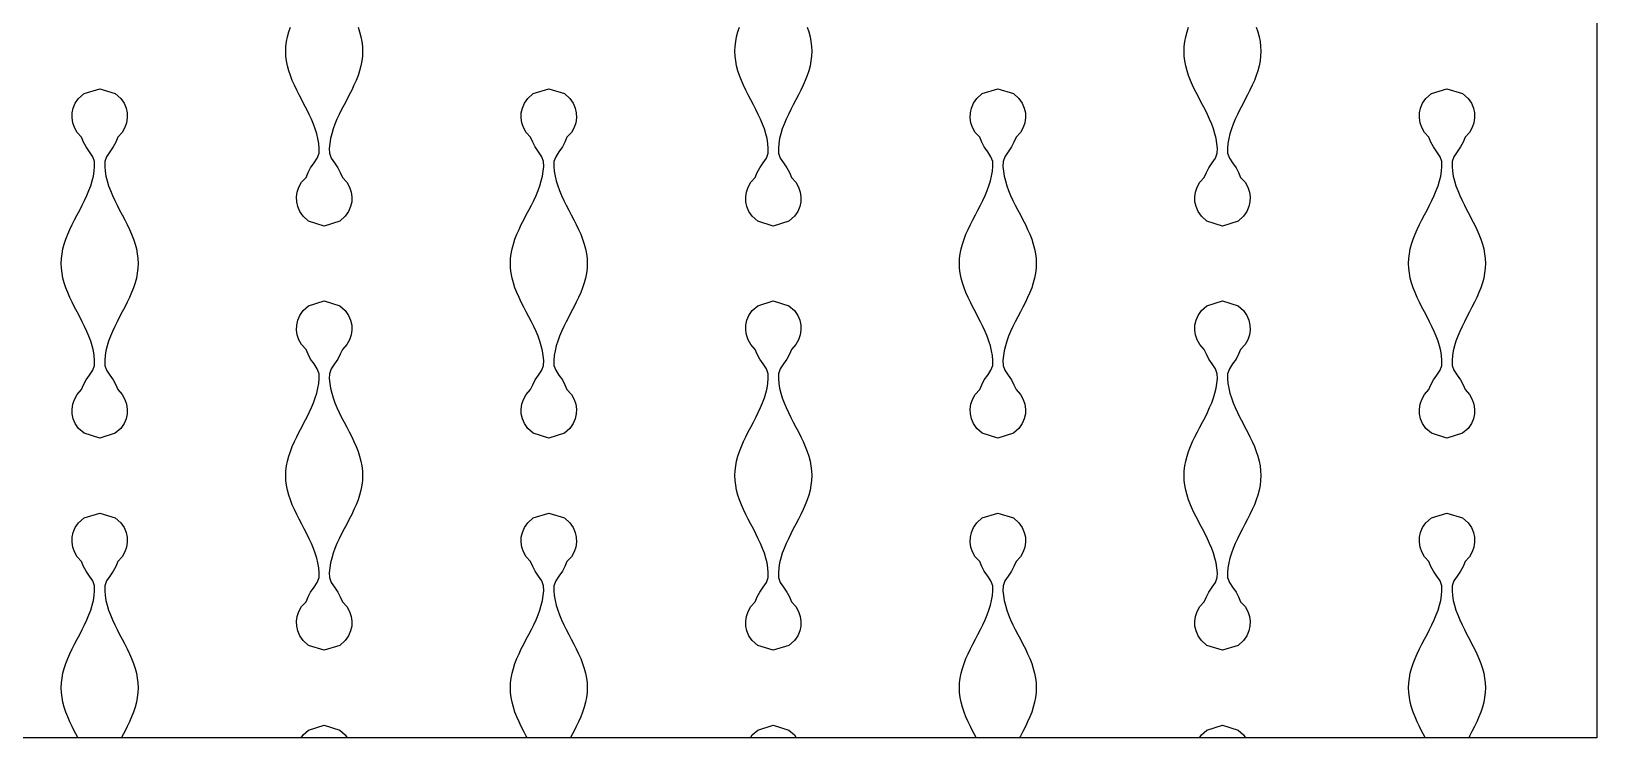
# Model space of a CAD drawing. Header units: millimetres. Extents: x 0 to 120, y 0 to 70.
# Drawn here: x 57.3 to 120, y 0 to 28.3 of the extents above; entities that cross this region are included whole.
import ezdxf

# ---------------------------------------------------------------- set-up
doc = ezdxf.new("R2010")
doc.units = ezdxf.units.MM
doc.layers.add('CUT', color=1, linetype='CONTINUOUS')

msp = doc.modelspace()

# ---------------------------------------------------------------- linework, layer by layer
at = {"layer": 'CUT'}
for points in [[(0, 70), (120, 70), (120, 0), (0, 0), (0, 70)], [(70.3546, 28.4722), (70.4192, 28.2778), (70.4711, 28.0833), (70.5091, 27.8889), (70.5322, 27.6944), (70.54, 27.5), (70.5322, 27.3056), (70.5091, 27.1111), (70.4711, 26.9167), (70.4192, 26.7222), (70.3546, 26.5278), (70.2787, 26.3333), (70.1933, 26.1389), (70.1004, 25.9444), (70.0022, 25.75), (69.9009, 25.5556), (69.7989, 25.3611), (69.6986, 25.1667), (69.6022, 24.9722), (69.512, 24.7778), (69.4302, 24.5833), (69.3586, 24.3889), (69.2988, 24.1944), (69.2523, 24), (69.2201, 23.8056), (69.203, 23.6111), (69.207, 23.4167), (69.2801, 23.2222), (69.4086, 23.0278), (69.5459, 22.8333), (69.6421, 22.6389), (69.7288, 22.4444), (69.9046, 22.25), (70.0148, 22.0556), (70.0797, 21.8611), (70.1073, 21.6667), (70.1004, 21.4722), (70.0582, 21.2778), (69.9764, 21.0833), (69.8433, 20.8889), (69.6272, 20.6944), (69, 20.5), (69, 20.5), (68.3728, 20.6944), (68.1567, 20.8889), (68.0236, 21.0833), (67.9418, 21.2778), (67.8996, 21.4722), (67.8927, 21.6667), (67.9203, 21.8611), (67.9852, 22.0556), (68.0954, 22.25), (68.2712, 22.4444), (68.3579, 22.6389), (68.4541, 22.8333), (68.5914, 23.0278), (68.7199, 23.2222), (68.793, 23.4167), (68.797, 23.6111), (68.7799, 23.8056), (68.7477, 24), (68.7012, 24.1944), (68.6414, 24.3889), (68.5698, 24.5833), (68.488, 24.7778), (68.3978, 24.9722), (68.3014, 25.1667), (68.2011, 25.3611), (68.0991, 25.5556), (67.9978, 25.75), (67.8996, 25.9444), (67.8067, 26.1389), (67.7213, 26.3333), (67.6454, 26.5278), (67.5808, 26.7222), (67.5289, 26.9167), (67.4909, 27.1111), (67.4678, 27.3056), (67.46, 27.5), (67.4678, 27.6944), (67.4909, 27.8889), (67.5289, 28.0833), (67.5808, 28.2778), (67.6454, 28.4722)], [(88.3546, 28.4722), (88.4192, 28.2778), (88.4711, 28.0833), (88.5091, 27.8889), (88.5322, 27.6944), (88.54, 27.5), (88.5322, 27.3056), (88.5091, 27.1111), (88.4711, 26.9167), (88.4192, 26.7222), (88.3546, 26.5278), (88.2787, 26.3333), (88.1933, 26.1389), (88.1004, 25.9444), (88.0022, 25.75), (87.9009, 25.5556), (87.7989, 25.3611), (87.6986, 25.1667), (87.6022, 24.9722), (87.512, 24.7778), (87.4302, 24.5833), (87.3586, 24.3889), (87.2988, 24.1944), (87.2523, 24), (87.2201, 23.8056), (87.203, 23.6111), (87.207, 23.4167), (87.2801, 23.2222), (87.4086, 23.0278), (87.5459, 22.8333), (87.6421, 22.6389), (87.7288, 22.4444), (87.9046, 22.25), (88.0148, 22.0556), (88.0797, 21.8611), (88.1073, 21.6667), (88.1004, 21.4722), (88.0582, 21.2778), (87.9764, 21.0833), (87.8433, 20.8889), (87.6272, 20.6944), (87, 20.5), (87, 20.5), (86.3728, 20.6944), (86.1567, 20.8889), (86.0236, 21.0833), (85.9418, 21.2778), (85.8996, 21.4722), (85.8927, 21.6667), (85.9203, 21.8611), (85.9852, 22.0556), (86.0954, 22.25), (86.2712, 22.4444), (86.3579, 22.6389), (86.4541, 22.8333), (86.5914, 23.0278), (86.7199, 23.2222), (86.793, 23.4167), (86.797, 23.6111), (86.7799, 23.8056), (86.7477, 24), (86.7012, 24.1944), (86.6414, 24.3889), (86.5698, 24.5833), (86.488, 24.7778), (86.3978, 24.9722), (86.3014, 25.1667), (86.2011, 25.3611), (86.0991, 25.5556), (85.9978, 25.75), (85.8996, 25.9444), (85.8067, 26.1389), (85.7213, 26.3333), (85.6454, 26.5278), (85.5808, 26.7222), (85.5289, 26.9167), (85.4909, 27.1111), (85.4678, 27.3056), (85.46, 27.5), (85.4678, 27.6944), (85.4909, 27.8889), (85.5289, 28.0833), (85.5808, 28.2778), (85.6454, 28.4722)], [(106.3546, 28.4722), (106.4192, 28.2778), (106.4711, 28.0833), (106.5091, 27.8889), (106.5322, 27.6944), (106.54, 27.5), (106.5322, 27.3056), (106.5091, 27.1111), (106.4711, 26.9167), (106.4192, 26.7222), (106.3546, 26.5278), (106.2787, 26.3333), (106.1933, 26.1389), (106.1004, 25.9444), (106.0022, 25.75), (105.9009, 25.5556), (105.7989, 25.3611), (105.6986, 25.1667), (105.6022, 24.9722), (105.512, 24.7778), (105.4302, 24.5833), (105.3586, 24.3889), (105.2988, 24.1944), (105.2523, 24), (105.2201, 23.8056), (105.203, 23.6111), (105.207, 23.4167), (105.2801, 23.2222), (105.4086, 23.0278), (105.5459, 22.8333), (105.6421, 22.6389), (105.7288, 22.4444), (105.9046, 22.25), (106.0148, 22.0556), (106.0797, 21.8611), (106.1073, 21.6667), (106.1004, 21.4722), (106.0582, 21.2778), (105.9764, 21.0833), (105.8433, 20.8889), (105.6272, 20.6944), (105, 20.5), (105, 20.5), (104.3728, 20.6944), (104.1567, 20.8889), (104.0236, 21.0833), (103.9418, 21.2778), (103.8996, 21.4722), (103.8927, 21.6667), (103.9203, 21.8611), (103.9852, 22.0556), (104.0954, 22.25), (104.2712, 22.4444), (104.3579, 22.6389), (104.4541, 22.8333), (104.5914, 23.0278), (104.7199, 23.2222), (104.793, 23.4167), (104.797, 23.6111), (104.7799, 23.8056), (104.7477, 24), (104.7012, 24.1944), (104.6414, 24.3889), (104.5698, 24.5833), (104.488, 24.7778), (104.3978, 24.9722), (104.3014, 25.1667), (104.2011, 25.3611), (104.0991, 25.5556), (103.9978, 25.75), (103.8996, 25.9444), (103.8067, 26.1389), (103.7213, 26.3333), (103.6454, 26.5278), (103.5808, 26.7222), (103.5289, 26.9167), (103.4909, 27.1111), (103.4678, 27.3056), (103.46, 27.5), (103.4678, 27.6944), (103.4909, 27.8889), (103.5289, 28.0833), (103.5808, 28.2778), (103.6454, 28.4722)], [(60, 26), (60.6272, 25.8056), (60.8433, 25.6111), (60.9764, 25.4167), (61.0582, 25.2222), (61.1004, 25.0278), (61.1073, 24.8333), (61.0797, 24.6389), (61.0148, 24.4444), (60.9046, 24.25), (60.7288, 24.0556), (60.6421, 23.8611), (60.5459, 23.6667), (60.4086, 23.4722), (60.2801, 23.2778), (60.207, 23.0833), (60.203, 22.8889), (60.2201, 22.6944), (60.2523, 22.5), (60.2988, 22.3056), (60.3586, 22.1111), (60.4302, 21.9167), (60.512, 21.7222), (60.6022, 21.5278), (60.6986, 21.3333), (60.7989, 21.1389), (60.9009, 20.9444), (61.0022, 20.75), (61.1004, 20.5556), (61.1933, 20.3611), (61.2787, 20.1667), (61.3546, 19.9722), (61.4192, 19.7778), (61.4711, 19.5833), (61.5091, 19.3889), (61.5322, 19.1944), (61.54, 19), (61.5322, 18.8056), (61.5091, 18.6111), (61.4711, 18.4167), (61.4192, 18.2222), (61.3546, 18.0278), (61.2787, 17.8333), (61.1933, 17.6389), (61.1004, 17.4444), (61.0022, 17.25), (60.9009, 17.0556), (60.7989, 16.8611), (60.6986, 16.6667), (60.6022, 16.4722), (60.512, 16.2778), (60.4302, 16.0833), (60.3586, 15.8889), (60.2988, 15.6944), (60.2523, 15.5), (60.2201, 15.3056), (60.203, 15.1111), (60.207, 14.9167), (60.2801, 14.7222), (60.4086, 14.5278), (60.5459, 14.3333), (60.6421, 14.1389), (60.7288, 13.9444), (60.9046, 13.75), (61.0148, 13.5556), (61.0797, 13.3611), (61.1073, 13.1667), (61.1004, 12.9722), (61.0582, 12.7778), (60.9764, 12.5833), (60.8433, 12.3889), (60.6272, 12.1944), (60, 12), (60, 12), (59.3728, 12.1944), (59.1567, 12.3889), (59.0236, 12.5833), (58.9418, 12.7778), (58.8996, 12.9722), (58.8927, 13.1667), (58.9203, 13.3611), (58.9852, 13.5556), (59.0954, 13.75), (59.2712, 13.9444), (59.3579, 14.1389), (59.4541, 14.3333), (59.5914, 14.5278), (59.7199, 14.7222), (59.793, 14.9167), (59.797, 15.1111), (59.7799, 15.3056), (59.7477, 15.5), (59.7012, 15.6944), (59.6414, 15.8889), (59.5698, 16.0833), (59.488, 16.2778), (59.3978, 16.4722), (59.3014, 16.6667), (59.2011, 16.8611), (59.0991, 17.0556), (58.9978, 17.25), (58.8996, 17.4444), (58.8067, 17.6389), (58.7213, 17.8333), (58.6454, 18.0278), (58.5808, 18.2222), (58.5289, 18.4167), (58.4909, 18.6111), (58.4678, 18.8056), (58.46, 19), (58.4678, 19.1944), (58.4909, 19.3889), (58.5289, 19.5833), (58.5808, 19.7778), (58.6454, 19.9722), (58.7213, 20.1667), (58.8067, 20.3611), (58.8996, 20.5556), (58.9978, 20.75), (59.0991, 20.9444), (59.2011, 21.1389), (59.3014, 21.3333), (59.3978, 21.5278), (59.488, 21.7222), (59.5698, 21.9167), (59.6414, 22.1111), (59.7012, 22.3056), (59.7477, 22.5), (59.7799, 22.6944), (59.797, 22.8889), (59.793, 23.0833), (59.7199, 23.2778), (59.5914, 23.4722), (59.4541, 23.6667), (59.3579, 23.8611), (59.2712, 24.0556), (59.0954, 24.25), (58.9852, 24.4444), (58.9203, 24.6389), (58.8927, 24.8333), (58.8996, 25.0278), (58.9418, 25.2222), (59.0236, 25.4167), (59.1567, 25.6111), (59.3728, 25.8056), (60, 26), (60, 26)], [(78, 26), (78.6272, 25.8056), (78.8433, 25.6111), (78.9764, 25.4167), (79.0582, 25.2222), (79.1004, 25.0278), (79.1073, 24.8333), (79.0797, 24.6389), (79.0148, 24.4444), (78.9046, 24.25), (78.7288, 24.0556), (78.6421, 23.8611), (78.5459, 23.6667), (78.4086, 23.4722), (78.2801, 23.2778), (78.207, 23.0833), (78.203, 22.8889), (78.2201, 22.6944), (78.2523, 22.5), (78.2988, 22.3056), (78.3586, 22.1111), (78.4302, 21.9167), (78.512, 21.7222), (78.6022, 21.5278), (78.6986, 21.3333), (78.7989, 21.1389), (78.9009, 20.9444), (79.0022, 20.75), (79.1004, 20.5556), (79.1933, 20.3611), (79.2787, 20.1667), (79.3546, 19.9722), (79.4192, 19.7778), (79.4711, 19.5833), (79.5091, 19.3889), (79.5322, 19.1944), (79.54, 19), (79.5322, 18.8056), (79.5091, 18.6111), (79.4711, 18.4167), (79.4192, 18.2222), (79.3546, 18.0278), (79.2787, 17.8333), (79.1933, 17.6389), (79.1004, 17.4444), (79.0022, 17.25), (78.9009, 17.0556), (78.7989, 16.8611), (78.6986, 16.6667), (78.6022, 16.4722), (78.512, 16.2778), (78.4302, 16.0833), (78.3586, 15.8889), (78.2988, 15.6944), (78.2523, 15.5), (78.2201, 15.3056), (78.203, 15.1111), (78.207, 14.9167), (78.2801, 14.7222), (78.4086, 14.5278), (78.5459, 14.3333), (78.6421, 14.1389), (78.7288, 13.9444), (78.9046, 13.75), (79.0148, 13.5556), (79.0797, 13.3611), (79.1073, 13.1667), (79.1004, 12.9722), (79.0582, 12.7778), (78.9764, 12.5833), (78.8433, 12.3889), (78.6272, 12.1944), (78, 12), (78, 12), (77.3728, 12.1944), (77.1567, 12.3889), (77.0236, 12.5833), (76.9418, 12.7778), (76.8996, 12.9722), (76.8927, 13.1667), (76.9203, 13.3611), (76.9852, 13.5556), (77.0954, 13.75), (77.2712, 13.9444), (77.3579, 14.1389), (77.4541, 14.3333), (77.5914, 14.5278), (77.7199, 14.7222), (77.793, 14.9167), (77.797, 15.1111), (77.7799, 15.3056), (77.7477, 15.5), (77.7012, 15.6944), (77.6414, 15.8889), (77.5698, 16.0833), (77.488, 16.2778), (77.3978, 16.4722), (77.3014, 16.6667), (77.2011, 16.8611), (77.0991, 17.0556), (76.9978, 17.25), (76.8996, 17.4444), (76.8067, 17.6389), (76.7213, 17.8333), (76.6454, 18.0278), (76.5808, 18.2222), (76.5289, 18.4167), (76.4909, 18.6111), (76.4678, 18.8056), (76.46, 19), (76.4678, 19.1944), (76.4909, 19.3889), (76.5289, 19.5833), (76.5808, 19.7778), (76.6454, 19.9722), (76.7213, 20.1667), (76.8067, 20.3611), (76.8996, 20.5556), (76.9978, 20.75), (77.0991, 20.9444), (77.2011, 21.1389), (77.3014, 21.3333), (77.3978, 21.5278), (77.488, 21.7222), (77.5698, 21.9167), (77.6414, 22.1111), (77.7012, 22.3056), (77.7477, 22.5), (77.7799, 22.6944), (77.797, 22.8889), (77.793, 23.0833), (77.7199, 23.2778), (77.5914, 23.4722), (77.4541, 23.6667), (77.3579, 23.8611), (77.2712, 24.0556), (77.0954, 24.25), (76.9852, 24.4444), (76.9203, 24.6389), (76.8927, 24.8333), (76.8996, 25.0278), (76.9418, 25.2222), (77.0236, 25.4167), (77.1567, 25.6111), (77.3728, 25.8056), (78, 26), (78, 26)], [(96, 26), (96.6272, 25.8056), (96.8433, 25.6111), (96.9764, 25.4167), (97.0582, 25.2222), (97.1004, 25.0278), (97.1073, 24.8333), (97.0797, 24.6389), (97.0148, 24.4444), (96.9046, 24.25), (96.7288, 24.0556), (96.6421, 23.8611), (96.5459, 23.6667), (96.4086, 23.4722), (96.2801, 23.2778), (96.207, 23.0833), (96.203, 22.8889), (96.2201, 22.6944), (96.2523, 22.5), (96.2988, 22.3056), (96.3586, 22.1111), (96.4302, 21.9167), (96.512, 21.7222), (96.6022, 21.5278), (96.6986, 21.3333), (96.7989, 21.1389), (96.9009, 20.9444), (97.0022, 20.75), (97.1004, 20.5556), (97.1933, 20.3611), (97.2787, 20.1667), (97.3546, 19.9722), (97.4192, 19.7778), (97.4711, 19.5833), (97.5091, 19.3889), (97.5322, 19.1944), (97.54, 19), (97.5322, 18.8056), (97.5091, 18.6111), (97.4711, 18.4167), (97.4192, 18.2222), (97.3546, 18.0278), (97.2787, 17.8333), (97.1933, 17.6389), (97.1004, 17.4444), (97.0022, 17.25), (96.9009, 17.0556), (96.7989, 16.8611), (96.6986, 16.6667), (96.6022, 16.4722), (96.512, 16.2778), (96.4302, 16.0833), (96.3586, 15.8889), (96.2988, 15.6944), (96.2523, 15.5), (96.2201, 15.3056), (96.203, 15.1111), (96.207, 14.9167), (96.2801, 14.7222), (96.4086, 14.5278), (96.5459, 14.3333), (96.6421, 14.1389), (96.7288, 13.9444), (96.9046, 13.75), (97.0148, 13.5556), (97.0797, 13.3611), (97.1073, 13.1667), (97.1004, 12.9722), (97.0582, 12.7778), (96.9764, 12.5833), (96.8433, 12.3889), (96.6272, 12.1944), (96, 12), (96, 12), (95.3728, 12.1944), (95.1567, 12.3889), (95.0236, 12.5833), (94.9418, 12.7778), (94.8996, 12.9722), (94.8927, 13.1667), (94.9203, 13.3611), (94.9852, 13.5556), (95.0954, 13.75), (95.2712, 13.9444), (95.3579, 14.1389), (95.4541, 14.3333), (95.5914, 14.5278), (95.7199, 14.7222), (95.793, 14.9167), (95.797, 15.1111), (95.7799, 15.3056), (95.7477, 15.5), (95.7012, 15.6944), (95.6414, 15.8889), (95.5698, 16.0833), (95.488, 16.2778), (95.3978, 16.4722), (95.3014, 16.6667), (95.2011, 16.8611), (95.0991, 17.0556), (94.9978, 17.25), (94.8996, 17.4444), (94.8067, 17.6389), (94.7213, 17.8333), (94.6454, 18.0278), (94.5808, 18.2222), (94.5289, 18.4167), (94.4909, 18.6111), (94.4678, 18.8056), (94.46, 19), (94.4678, 19.1944), (94.4909, 19.3889), (94.5289, 19.5833), (94.5808, 19.7778), (94.6454, 19.9722), (94.7213, 20.1667), (94.8067, 20.3611), (94.8996, 20.5556), (94.9978, 20.75), (95.0991, 20.9444), (95.2011, 21.1389), (95.3014, 21.3333), (95.3978, 21.5278), (95.488, 21.7222), (95.5698, 21.9167), (95.6414, 22.1111), (95.7012, 22.3056), (95.7477, 22.5), (95.7799, 22.6944), (95.797, 22.8889), (95.793, 23.0833), (95.7199, 23.2778), (95.5914, 23.4722), (95.4541, 23.6667), (95.3579, 23.8611), (95.2712, 24.0556), (95.0954, 24.25), (94.9852, 24.4444), (94.9203, 24.6389), (94.8927, 24.8333), (94.8996, 25.0278), (94.9418, 25.2222), (95.0236, 25.4167), (95.1567, 25.6111), (95.3728, 25.8056), (96, 26), (96, 26)], [(114, 26), (114.6272, 25.8056), (114.8433, 25.6111), (114.9764, 25.4167), (115.0582, 25.2222), (115.1004, 25.0278), (115.1073, 24.8333), (115.0797, 24.6389), (115.0148, 24.4444), (114.9046, 24.25), (114.7288, 24.0556), (114.6421, 23.8611), (114.5459, 23.6667), (114.4086, 23.4722), (114.2801, 23.2778), (114.207, 23.0833), (114.203, 22.8889), (114.2201, 22.6944), (114.2523, 22.5), (114.2988, 22.3056), (114.3586, 22.1111), (114.4302, 21.9167), (114.512, 21.7222), (114.6022, 21.5278), (114.6986, 21.3333), (114.7989, 21.1389), (114.9009, 20.9444), (115.0022, 20.75), (115.1004, 20.5556), (115.1933, 20.3611), (115.2787, 20.1667), (115.3546, 19.9722), (115.4192, 19.7778), (115.4711, 19.5833), (115.5091, 19.3889), (115.5322, 19.1944), (115.54, 19), (115.5322, 18.8056), (115.5091, 18.6111), (115.4711, 18.4167), (115.4192, 18.2222), (115.3546, 18.0278), (115.2787, 17.8333), (115.1933, 17.6389), (115.1004, 17.4444), (115.0022, 17.25), (114.9009, 17.0556), (114.7989, 16.8611), (114.6986, 16.6667), (114.6022, 16.4722), (114.512, 16.2778), (114.4302, 16.0833), (114.3586, 15.8889), (114.2988, 15.6944), (114.2523, 15.5), (114.2201, 15.3056), (114.203, 15.1111), (114.207, 14.9167), (114.2801, 14.7222), (114.4086, 14.5278), (114.5459, 14.3333), (114.6421, 14.1389), (114.7288, 13.9444), (114.9046, 13.75), (115.0148, 13.5556), (115.0797, 13.3611), (115.1073, 13.1667), (115.1004, 12.9722), (115.0582, 12.7778), (114.9764, 12.5833), (114.8433, 12.3889), (114.6272, 12.1944), (114, 12), (114, 12), (113.3728, 12.1944), (113.1567, 12.3889), (113.0236, 12.5833), (112.9418, 12.7778), (112.8996, 12.9722), (112.8927, 13.1667), (112.9203, 13.3611), (112.9852, 13.5556), (113.0954, 13.75), (113.2712, 13.9444), (113.3579, 14.1389), (113.4541, 14.3333), (113.5914, 14.5278), (113.7199, 14.7222), (113.793, 14.9167), (113.797, 15.1111), (113.7799, 15.3056), (113.7477, 15.5), (113.7012, 15.6944), (113.6414, 15.8889), (113.5698, 16.0833), (113.488, 16.2778), (113.3978, 16.4722), (113.3014, 16.6667), (113.2011, 16.8611), (113.0991, 17.0556), (112.9978, 17.25), (112.8996, 17.4444), (112.8067, 17.6389), (112.7213, 17.8333), (112.6454, 18.0278), (112.5808, 18.2222), (112.5289, 18.4167), (112.4909, 18.6111), (112.4678, 18.8056), (112.46, 19), (112.4678, 19.1944), (112.4909, 19.3889), (112.5289, 19.5833), (112.5808, 19.7778), (112.6454, 19.9722), (112.7213, 20.1667), (112.8067, 20.3611), (112.8996, 20.5556), (112.9978, 20.75), (113.0991, 20.9444), (113.2011, 21.1389), (113.3014, 21.3333), (113.3978, 21.5278), (113.488, 21.7222), (113.5698, 21.9167), (113.6414, 22.1111), (113.7012, 22.3056), (113.7477, 22.5), (113.7799, 22.6944), (113.797, 22.8889), (113.793, 23.0833), (113.7199, 23.2778), (113.5914, 23.4722), (113.4541, 23.6667), (113.3579, 23.8611), (113.2712, 24.0556), (113.0954, 24.25), (112.9852, 24.4444), (112.9203, 24.6389), (112.8927, 24.8333), (112.8996, 25.0278), (112.9418, 25.2222), (113.0236, 25.4167), (113.1567, 25.6111), (113.3728, 25.8056), (114, 26), (114, 26)], [(69, 17.5), (69.6272, 17.3056), (69.8433, 17.1111), (69.9764, 16.9167), (70.0582, 16.7222), (70.1004, 16.5278), (70.1073, 16.3333), (70.0797, 16.1389), (70.0148, 15.9444), (69.9046, 15.75), (69.7288, 15.5556), (69.6421, 15.3611), (69.5459, 15.1667), (69.4086, 14.9722), (69.2801, 14.7778), (69.207, 14.5833), (69.203, 14.3889), (69.2201, 14.1944), (69.2523, 14), (69.2988, 13.8056), (69.3586, 13.6111), (69.4302, 13.4167), (69.512, 13.2222), (69.6022, 13.0278), (69.6986, 12.8333), (69.7989, 12.6389), (69.9009, 12.4444), (70.0022, 12.25), (70.1004, 12.0556), (70.1933, 11.8611), (70.2787, 11.6667), (70.3546, 11.4722), (70.4192, 11.2778), (70.4711, 11.0833), (70.5091, 10.8889), (70.5322, 10.6944), (70.54, 10.5), (70.5322, 10.3056), (70.5091, 10.1111), (70.4711, 9.9167), (70.4192, 9.7222), (70.3546, 9.5278), (70.2787, 9.3333), (70.1933, 9.1389), (70.1004, 8.9444), (70.0022, 8.75), (69.9009, 8.5556), (69.7989, 8.3611), (69.6986, 8.1667), (69.6022, 7.9722), (69.512, 7.7778), (69.4302, 7.5833), (69.3586, 7.3889), (69.2988, 7.1944), (69.2523, 7), (69.2201, 6.8056), (69.203, 6.6111), (69.207, 6.4167), (69.2801, 6.2222), (69.4086, 6.0278), (69.5459, 5.8333), (69.6421, 5.6389), (69.7288, 5.4444), (69.9046, 5.25), (70.0148, 5.0556), (70.0797, 4.8611), (70.1073, 4.6667), (70.1004, 4.4722), (70.0582, 4.2778), (69.9764, 4.0833), (69.8433, 3.8889), (69.6272, 3.6944), (69, 3.5), (69, 3.5), (68.3728, 3.6944), (68.1567, 3.8889), (68.0236, 4.0833), (67.9418, 4.2778), (67.8996, 4.4722), (67.8927, 4.6667), (67.9203, 4.8611), (67.9852, 5.0556), (68.0954, 5.25), (68.2712, 5.4444), (68.3579, 5.6389), (68.4541, 5.8333), (68.5914, 6.0278), (68.7199, 6.2222), (68.793, 6.4167), (68.797, 6.6111), (68.7799, 6.8056), (68.7477, 7), (68.7012, 7.1944), (68.6414, 7.3889), (68.5698, 7.5833), (68.488, 7.7778), (68.3978, 7.9722), (68.3014, 8.1667), (68.2011, 8.3611), (68.0991, 8.5556), (67.9978, 8.75), (67.8996, 8.9444), (67.8067, 9.1389), (67.7213, 9.3333), (67.6454, 9.5278), (67.5808, 9.7222), (67.5289, 9.9167), (67.4909, 10.1111), (67.4678, 10.3056), (67.46, 10.5), (67.4678, 10.6944), (67.4909, 10.8889), (67.5289, 11.0833), (67.5808, 11.2778), (67.6454, 11.4722), (67.7213, 11.6667), (67.8067, 11.8611), (67.8996, 12.0556), (67.9978, 12.25), (68.0991, 12.4444), (68.2011, 12.6389), (68.3014, 12.8333), (68.3978, 13.0278), (68.488, 13.2222), (68.5698, 13.4167), (68.6414, 13.6111), (68.7012, 13.8056), (68.7477, 14), (68.7799, 14.1944), (68.797, 14.3889), (68.793, 14.5833), (68.7199, 14.7778), (68.5914, 14.9722), (68.4541, 15.1667), (68.3579, 15.3611), (68.2712, 15.5556), (68.0954, 15.75), (67.9852, 15.9444), (67.9203, 16.1389), (67.8927, 16.3333), (67.8996, 16.5278), (67.9418, 16.7222), (68.0236, 16.9167), (68.1567, 17.1111), (68.3728, 17.3056), (69, 17.5), (69, 17.5)], [(87, 17.5), (87.6272, 17.3056), (87.8433, 17.1111), (87.9764, 16.9167), (88.0582, 16.7222), (88.1004, 16.5278), (88.1073, 16.3333), (88.0797, 16.1389), (88.0148, 15.9444), (87.9046, 15.75), (87.7288, 15.5556), (87.6421, 15.3611), (87.5459, 15.1667), (87.4086, 14.9722), (87.2801, 14.7778), (87.207, 14.5833), (87.203, 14.3889), (87.2201, 14.1944), (87.2523, 14), (87.2988, 13.8056), (87.3586, 13.6111), (87.4302, 13.4167), (87.512, 13.2222), (87.6022, 13.0278), (87.6986, 12.8333), (87.7989, 12.6389), (87.9009, 12.4444), (88.0022, 12.25), (88.1004, 12.0556), (88.1933, 11.8611), (88.2787, 11.6667), (88.3546, 11.4722), (88.4192, 11.2778), (88.4711, 11.0833), (88.5091, 10.8889), (88.5322, 10.6944), (88.54, 10.5), (88.5322, 10.3056), (88.5091, 10.1111), (88.4711, 9.9167), (88.4192, 9.7222), (88.3546, 9.5278), (88.2787, 9.3333), (88.1933, 9.1389), (88.1004, 8.9444), (88.0022, 8.75), (87.9009, 8.5556), (87.7989, 8.3611), (87.6986, 8.1667), (87.6022, 7.9722), (87.512, 7.7778), (87.4302, 7.5833), (87.3586, 7.3889), (87.2988, 7.1944), (87.2523, 7), (87.2201, 6.8056), (87.203, 6.6111), (87.207, 6.4167), (87.2801, 6.2222), (87.4086, 6.0278), (87.5459, 5.8333), (87.6421, 5.6389), (87.7288, 5.4444), (87.9046, 5.25), (88.0148, 5.0556), (88.0797, 4.8611), (88.1073, 4.6667), (88.1004, 4.4722), (88.0582, 4.2778), (87.9764, 4.0833), (87.8433, 3.8889), (87.6272, 3.6944), (87, 3.5), (87, 3.5), (86.3728, 3.6944), (86.1567, 3.8889), (86.0236, 4.0833), (85.9418, 4.2778), (85.8996, 4.4722), (85.8927, 4.6667), (85.9203, 4.8611), (85.9852, 5.0556), (86.0954, 5.25), (86.2712, 5.4444), (86.3579, 5.6389), (86.4541, 5.8333), (86.5914, 6.0278), (86.7199, 6.2222), (86.793, 6.4167), (86.797, 6.6111), (86.7799, 6.8056), (86.7477, 7), (86.7012, 7.1944), (86.6414, 7.3889), (86.5698, 7.5833), (86.488, 7.7778), (86.3978, 7.9722), (86.3014, 8.1667), (86.2011, 8.3611), (86.0991, 8.5556), (85.9978, 8.75), (85.8996, 8.9444), (85.8067, 9.1389), (85.7213, 9.3333), (85.6454, 9.5278), (85.5808, 9.7222), (85.5289, 9.9167), (85.4909, 10.1111), (85.4678, 10.3056), (85.46, 10.5), (85.4678, 10.6944), (85.4909, 10.8889), (85.5289, 11.0833), (85.5808, 11.2778), (85.6454, 11.4722), (85.7213, 11.6667), (85.8067, 11.8611), (85.8996, 12.0556), (85.9978, 12.25), (86.0991, 12.4444), (86.2011, 12.6389), (86.3014, 12.8333), (86.3978, 13.0278), (86.488, 13.2222), (86.5698, 13.4167), (86.6414, 13.6111), (86.7012, 13.8056), (86.7477, 14), (86.7799, 14.1944), (86.797, 14.3889), (86.793, 14.5833), (86.7199, 14.7778), (86.5914, 14.9722), (86.4541, 15.1667), (86.3579, 15.3611), (86.2712, 15.5556), (86.0954, 15.75), (85.9852, 15.9444), (85.9203, 16.1389), (85.8927, 16.3333), (85.8996, 16.5278), (85.9418, 16.7222), (86.0236, 16.9167), (86.1567, 17.1111), (86.3728, 17.3056), (87, 17.5), (87, 17.5)], [(105, 17.5), (105.6272, 17.3056), (105.8433, 17.1111), (105.9764, 16.9167), (106.0582, 16.7222), (106.1004, 16.5278), (106.1073, 16.3333), (106.0797, 16.1389), (106.0148, 15.9444), (105.9046, 15.75), (105.7288, 15.5556), (105.6421, 15.3611), (105.5459, 15.1667), (105.4086, 14.9722), (105.2801, 14.7778), (105.207, 14.5833), (105.203, 14.3889), (105.2201, 14.1944), (105.2523, 14), (105.2988, 13.8056), (105.3586, 13.6111), (105.4302, 13.4167), (105.512, 13.2222), (105.6022, 13.0278), (105.6986, 12.8333), (105.7989, 12.6389), (105.9009, 12.4444), (106.0022, 12.25), (106.1004, 12.0556), (106.1933, 11.8611), (106.2787, 11.6667), (106.3546, 11.4722), (106.4192, 11.2778), (106.4711, 11.0833), (106.5091, 10.8889), (106.5322, 10.6944), (106.54, 10.5), (106.5322, 10.3056), (106.5091, 10.1111), (106.4711, 9.9167), (106.4192, 9.7222), (106.3546, 9.5278), (106.2787, 9.3333), (106.1933, 9.1389), (106.1004, 8.9444), (106.0022, 8.75), (105.9009, 8.5556), (105.7989, 8.3611), (105.6986, 8.1667), (105.6022, 7.9722), (105.512, 7.7778), (105.4302, 7.5833), (105.3586, 7.3889), (105.2988, 7.1944), (105.2523, 7), (105.2201, 6.8056), (105.203, 6.6111), (105.207, 6.4167), (105.2801, 6.2222), (105.4086, 6.0278), (105.5459, 5.8333), (105.6421, 5.6389), (105.7288, 5.4444), (105.9046, 5.25), (106.0148, 5.0556), (106.0797, 4.8611), (106.1073, 4.6667), (106.1004, 4.4722), (106.0582, 4.2778), (105.9764, 4.0833), (105.8433, 3.8889), (105.6272, 3.6944), (105, 3.5), (105, 3.5), (104.3728, 3.6944), (104.1567, 3.8889), (104.0236, 4.0833), (103.9418, 4.2778), (103.8996, 4.4722), (103.8927, 4.6667), (103.9203, 4.8611), (103.9852, 5.0556), (104.0954, 5.25), (104.2712, 5.4444), (104.3579, 5.6389), (104.4541, 5.8333), (104.5914, 6.0278), (104.7199, 6.2222), (104.793, 6.4167), (104.797, 6.6111), (104.7799, 6.8056), (104.7477, 7), (104.7012, 7.1944), (104.6414, 7.3889), (104.5698, 7.5833), (104.488, 7.7778), (104.3978, 7.9722), (104.3014, 8.1667), (104.2011, 8.3611), (104.0991, 8.5556), (103.9978, 8.75), (103.8996, 8.9444), (103.8067, 9.1389), (103.7213, 9.3333), (103.6454, 9.5278), (103.5808, 9.7222), (103.5289, 9.9167), (103.4909, 10.1111), (103.4678, 10.3056), (103.46, 10.5), (103.4678, 10.6944), (103.4909, 10.8889), (103.5289, 11.0833), (103.5808, 11.2778), (103.6454, 11.4722), (103.7213, 11.6667), (103.8067, 11.8611), (103.8996, 12.0556), (103.9978, 12.25), (104.0991, 12.4444), (104.2011, 12.6389), (104.3014, 12.8333), (104.3978, 13.0278), (104.488, 13.2222), (104.5698, 13.4167), (104.6414, 13.6111), (104.7012, 13.8056), (104.7477, 14), (104.7799, 14.1944), (104.797, 14.3889), (104.793, 14.5833), (104.7199, 14.7778), (104.5914, 14.9722), (104.4541, 15.1667), (104.3579, 15.3611), (104.2712, 15.5556), (104.0954, 15.75), (103.9852, 15.9444), (103.9203, 16.1389), (103.8927, 16.3333), (103.8996, 16.5278), (103.9418, 16.7222), (104.0236, 16.9167), (104.1567, 17.1111), (104.3728, 17.3056), (105, 17.5), (105, 17.5)], [(59.1282, 0), (59.0991, 0.0556), (58.9978, 0.25), (58.8996, 0.4444), (58.8067, 0.6389), (58.7213, 0.8333), (58.6454, 1.0278), (58.5808, 1.2222), (58.5289, 1.4167), (58.4909, 1.6111), (58.4678, 1.8056), (58.46, 2), (58.4678, 2.1944), (58.4909, 2.3889), (58.5289, 2.5833), (58.5808, 2.7778), (58.6454, 2.9722), (58.7213, 3.1667), (58.8067, 3.3611), (58.8996, 3.5556), (58.9978, 3.75), (59.0991, 3.9444), (59.2011, 4.1389), (59.3014, 4.3333), (59.3978, 4.5278), (59.488, 4.7222), (59.5698, 4.9167), (59.6414, 5.1111), (59.7012, 5.3056), (59.7477, 5.5), (59.7799, 5.6944), (59.797, 5.8889), (59.793, 6.0833), (59.7199, 6.2778), (59.5914, 6.4722), (59.4541, 6.6667), (59.3579, 6.8611), (59.2712, 7.0556), (59.0954, 7.25), (58.9852, 7.4444), (58.9203, 7.6389), (58.8927, 7.8333), (58.8996, 8.0278), (58.9418, 8.2222), (59.0236, 8.4167), (59.1567, 8.6111), (59.3728, 8.8056), (60, 9), (60, 9)], [(60, 9), (60.6272, 8.8056), (60.8433, 8.6111), (60.9764, 8.4167), (61.0582, 8.2222), (61.1004, 8.0278), (61.1073, 7.8333), (61.0797, 7.6389), (61.0148, 7.4444), (60.9046, 7.25), (60.7288, 7.0556), (60.6421, 6.8611), (60.5459, 6.6667), (60.4086, 6.4722), (60.2801, 6.2778), (60.207, 6.0833), (60.203, 5.8889), (60.2201, 5.6944), (60.2523, 5.5), (60.2988, 5.3056), (60.3586, 5.1111), (60.4302, 4.9167), (60.512, 4.7222), (60.6022, 4.5278), (60.6986, 4.3333), (60.7989, 4.1389), (60.9009, 3.9444), (61.0022, 3.75), (61.1004, 3.5556), (61.1933, 3.3611), (61.2787, 3.1667), (61.3546, 2.9722), (61.4192, 2.7778), (61.4711, 2.5833), (61.5091, 2.3889), (61.5322, 2.1944), (61.54, 2), (61.5322, 1.8056), (61.5091, 1.6111), (61.4711, 1.4167), (61.4192, 1.2222), (61.3546, 1.0278), (61.2787, 0.8333), (61.1933, 0.6389), (61.1004, 0.4444), (61.0022, 0.25), (60.9009, 0.0556), (60.8718, 0)], [(77.1282, 0), (77.0991, 0.0556), (76.9978, 0.25), (76.8996, 0.4444), (76.8067, 0.6389), (76.7213, 0.8333), (76.6454, 1.0278), (76.5808, 1.2222), (76.5289, 1.4167), (76.4909, 1.6111), (76.4678, 1.8056), (76.46, 2), (76.4678, 2.1944), (76.4909, 2.3889), (76.5289, 2.5833), (76.5808, 2.7778), (76.6454, 2.9722), (76.7213, 3.1667), (76.8067, 3.3611), (76.8996, 3.5556), (76.9978, 3.75), (77.0991, 3.9444), (77.2011, 4.1389), (77.3014, 4.3333), (77.3978, 4.5278), (77.488, 4.7222), (77.5698, 4.9167), (77.6414, 5.1111), (77.7012, 5.3056), (77.7477, 5.5), (77.7799, 5.6944), (77.797, 5.8889), (77.793, 6.0833), (77.7199, 6.2778), (77.5914, 6.4722), (77.4541, 6.6667), (77.3579, 6.8611), (77.2712, 7.0556), (77.0954, 7.25), (76.9852, 7.4444), (76.9203, 7.6389), (76.8927, 7.8333), (76.8996, 8.0278), (76.9418, 8.2222), (77.0236, 8.4167), (77.1567, 8.6111), (77.3728, 8.8056), (78, 9), (78, 9)], [(78, 9), (78.6272, 8.8056), (78.8433, 8.6111), (78.9764, 8.4167), (79.0582, 8.2222), (79.1004, 8.0278), (79.1073, 7.8333), (79.0797, 7.6389), (79.0148, 7.4444), (78.9046, 7.25), (78.7288, 7.0556), (78.6421, 6.8611), (78.5459, 6.6667), (78.4086, 6.4722), (78.2801, 6.2778), (78.207, 6.0833), (78.203, 5.8889), (78.2201, 5.6944), (78.2523, 5.5), (78.2988, 5.3056), (78.3586, 5.1111), (78.4302, 4.9167), (78.512, 4.7222), (78.6022, 4.5278), (78.6986, 4.3333), (78.7989, 4.1389), (78.9009, 3.9444), (79.0022, 3.75), (79.1004, 3.5556), (79.1933, 3.3611), (79.2787, 3.1667), (79.3546, 2.9722), (79.4192, 2.7778), (79.4711, 2.5833), (79.5091, 2.3889), (79.5322, 2.1944), (79.54, 2), (79.5322, 1.8056), (79.5091, 1.6111), (79.4711, 1.4167), (79.4192, 1.2222), (79.3546, 1.0278), (79.2787, 0.8333), (79.1933, 0.6389), (79.1004, 0.4444), (79.0022, 0.25), (78.9009, 0.0556), (78.8718, 0)], [(95.1282, 0), (95.0991, 0.0556), (94.9978, 0.25), (94.8996, 0.4444), (94.8067, 0.6389), (94.7213, 0.8333), (94.6454, 1.0278), (94.5808, 1.2222), (94.5289, 1.4167), (94.4909, 1.6111), (94.4678, 1.8056), (94.46, 2), (94.4678, 2.1944), (94.4909, 2.3889), (94.5289, 2.5833), (94.5808, 2.7778), (94.6454, 2.9722), (94.7213, 3.1667), (94.8067, 3.3611), (94.8996, 3.5556), (94.9978, 3.75), (95.0991, 3.9444), (95.2011, 4.1389), (95.3014, 4.3333), (95.3978, 4.5278), (95.488, 4.7222), (95.5698, 4.9167), (95.6414, 5.1111), (95.7012, 5.3056), (95.7477, 5.5), (95.7799, 5.6944), (95.797, 5.8889), (95.793, 6.0833), (95.7199, 6.2778), (95.5914, 6.4722), (95.4541, 6.6667), (95.3579, 6.8611), (95.2712, 7.0556), (95.0954, 7.25), (94.9852, 7.4444), (94.9203, 7.6389), (94.8927, 7.8333), (94.8996, 8.0278), (94.9418, 8.2222), (95.0236, 8.4167), (95.1567, 8.6111), (95.3728, 8.8056), (96, 9), (96, 9)], [(96, 9), (96.6272, 8.8056), (96.8433, 8.6111), (96.9764, 8.4167), (97.0582, 8.2222), (97.1004, 8.0278), (97.1073, 7.8333), (97.0797, 7.6389), (97.0148, 7.4444), (96.9046, 7.25), (96.7288, 7.0556), (96.6421, 6.8611), (96.5459, 6.6667), (96.4086, 6.4722), (96.2801, 6.2778), (96.207, 6.0833), (96.203, 5.8889), (96.2201, 5.6944), (96.2523, 5.5), (96.2988, 5.3056), (96.3586, 5.1111), (96.4302, 4.9167), (96.512, 4.7222), (96.6022, 4.5278), (96.6986, 4.3333), (96.7989, 4.1389), (96.9009, 3.9444), (97.0022, 3.75), (97.1004, 3.5556), (97.1933, 3.3611), (97.2787, 3.1667), (97.3546, 2.9722), (97.4192, 2.7778), (97.4711, 2.5833), (97.5091, 2.3889), (97.5322, 2.1944), (97.54, 2), (97.5322, 1.8056), (97.5091, 1.6111), (97.4711, 1.4167), (97.4192, 1.2222), (97.3546, 1.0278), (97.2787, 0.8333), (97.1933, 0.6389), (97.1004, 0.4444), (97.0022, 0.25), (96.9009, 0.0556), (96.8718, 0)], [(113.1282, 0), (113.0991, 0.0556), (112.9978, 0.25), (112.8996, 0.4444), (112.8067, 0.6389), (112.7213, 0.8333), (112.6454, 1.0278), (112.5808, 1.2222), (112.5289, 1.4167), (112.4909, 1.6111), (112.4678, 1.8056), (112.46, 2), (112.4678, 2.1944), (112.4909, 2.3889), (112.5289, 2.5833), (112.5808, 2.7778), (112.6454, 2.9722), (112.7213, 3.1667), (112.8067, 3.3611), (112.8996, 3.5556), (112.9978, 3.75), (113.0991, 3.9444), (113.2011, 4.1389), (113.3014, 4.3333), (113.3978, 4.5278), (113.488, 4.7222), (113.5698, 4.9167), (113.6414, 5.1111), (113.7012, 5.3056), (113.7477, 5.5), (113.7799, 5.6944), (113.797, 5.8889), (113.793, 6.0833), (113.7199, 6.2778), (113.5914, 6.4722), (113.4541, 6.6667), (113.3579, 6.8611), (113.2712, 7.0556), (113.0954, 7.25), (112.9852, 7.4444), (112.9203, 7.6389), (112.8927, 7.8333), (112.8996, 8.0278), (112.9418, 8.2222), (113.0236, 8.4167), (113.1567, 8.6111), (113.3728, 8.8056), (114, 9), (114, 9)], [(114, 9), (114.6272, 8.8056), (114.8433, 8.6111), (114.9764, 8.4167), (115.0582, 8.2222), (115.1004, 8.0278), (115.1073, 7.8333), (115.0797, 7.6389), (115.0148, 7.4444), (114.9046, 7.25), (114.7288, 7.0556), (114.6421, 6.8611), (114.5459, 6.6667), (114.4086, 6.4722), (114.2801, 6.2778), (114.207, 6.0833), (114.203, 5.8889), (114.2201, 5.6944), (114.2523, 5.5), (114.2988, 5.3056), (114.3586, 5.1111), (114.4302, 4.9167), (114.512, 4.7222), (114.6022, 4.5278), (114.6986, 4.3333), (114.7989, 4.1389), (114.9009, 3.9444), (115.0022, 3.75), (115.1004, 3.5556), (115.1933, 3.3611), (115.2787, 3.1667), (115.3546, 2.9722), (115.4192, 2.7778), (115.4711, 2.5833), (115.5091, 2.3889), (115.5322, 2.1944), (115.54, 2), (115.5322, 1.8056), (115.5091, 1.6111), (115.4711, 1.4167), (115.4192, 1.2222), (115.3546, 1.0278), (115.2787, 0.8333), (115.1933, 0.6389), (115.1004, 0.4444), (115.0022, 0.25), (114.9009, 0.0556), (114.8718, 0)], [(68.0807, 0), (68.1567, 0.1111), (68.3728, 0.3056), (69, 0.5), (69, 0.5)], [(69, 0.5), (69.6272, 0.3056), (69.8433, 0.1111), (69.9193, 0)], [(86.0807, 0), (86.1567, 0.1111), (86.3728, 0.3056), (87, 0.5), (87, 0.5)], [(87, 0.5), (87.6272, 0.3056), (87.8433, 0.1111), (87.9193, 0)], [(104.0807, 0), (104.1567, 0.1111), (104.3728, 0.3056), (105, 0.5), (105, 0.5)], [(105, 0.5), (105.6272, 0.3056), (105.8433, 0.1111), (105.9193, 0)]]:
    msp.add_lwpolyline(points, dxfattribs=at)

doc.saveas('drawing.dxf')
